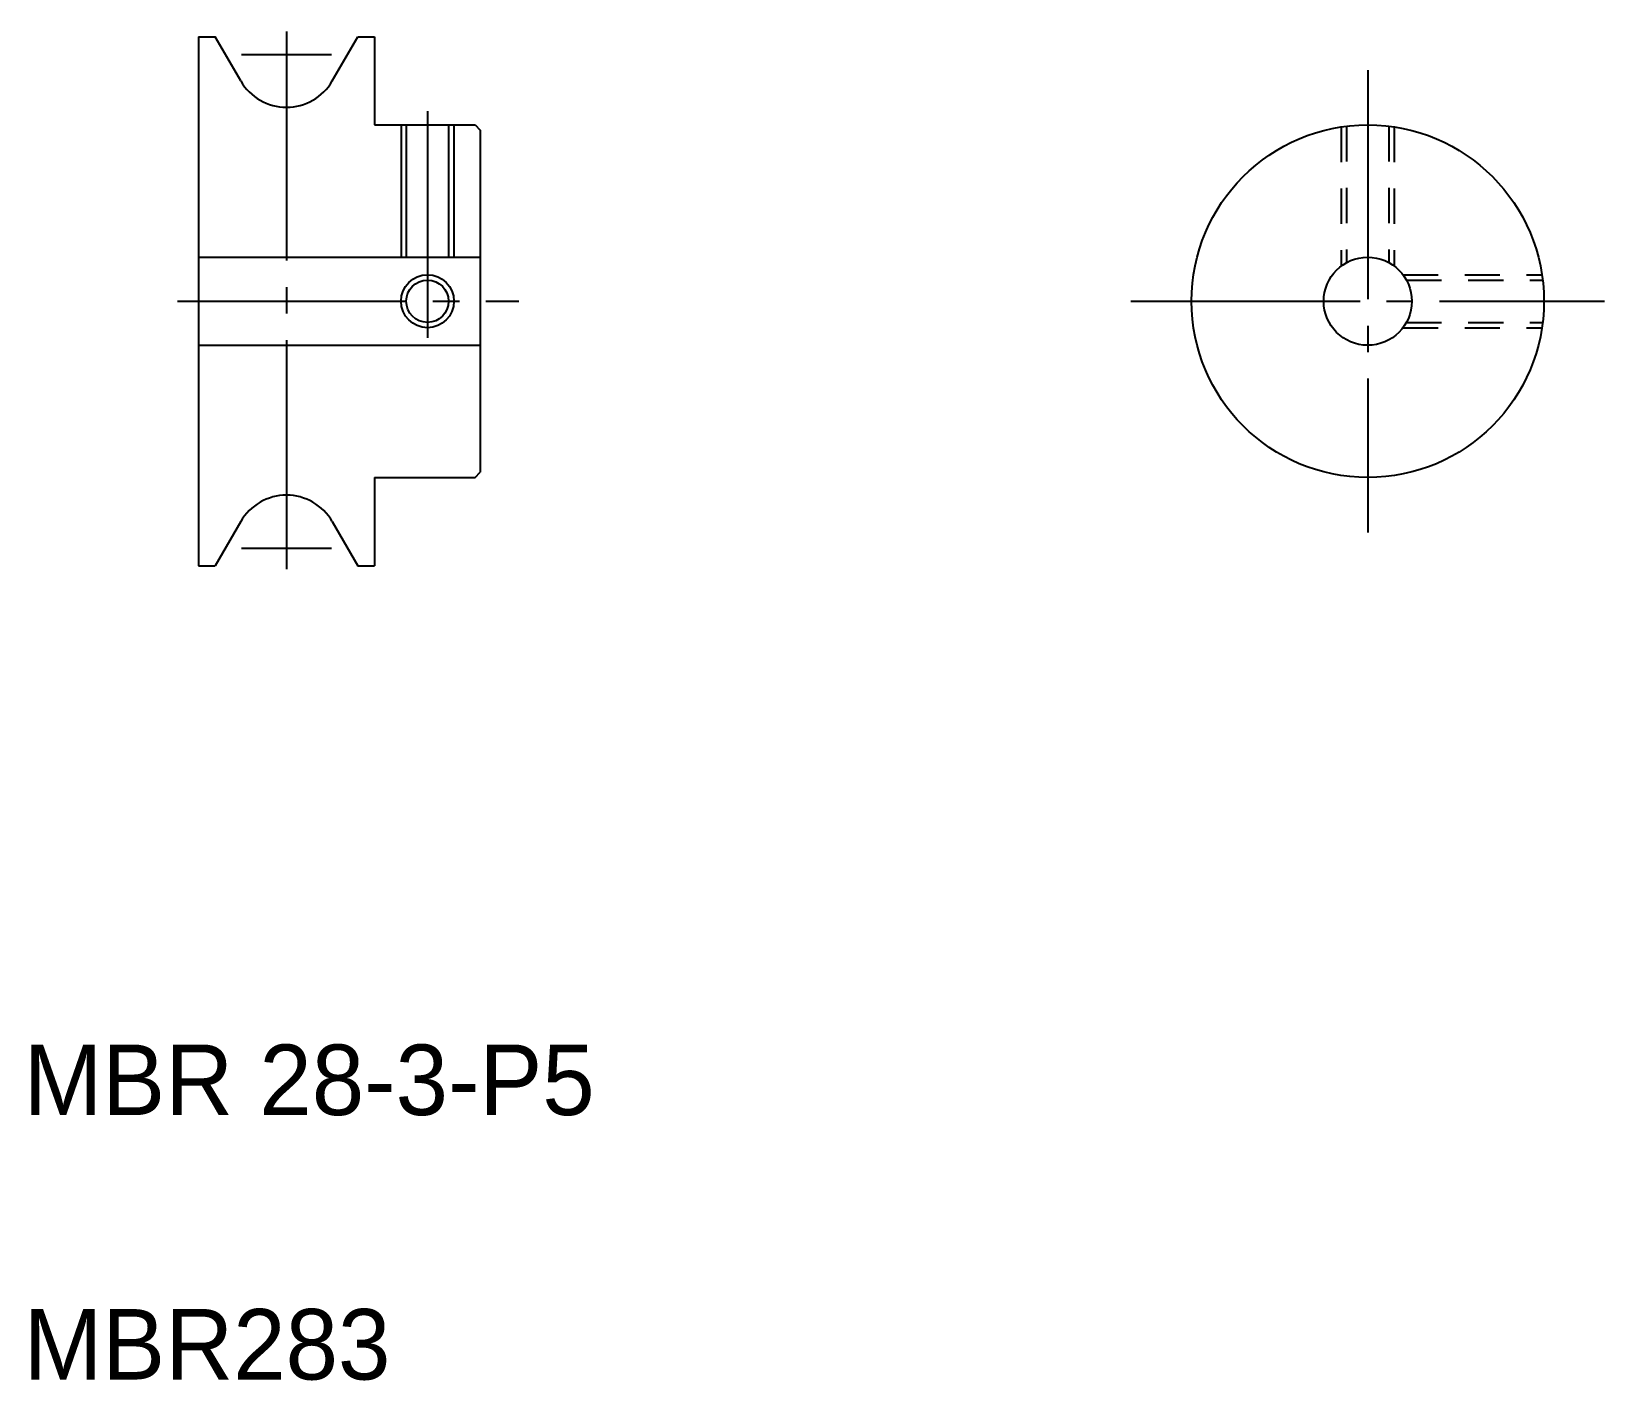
# Model space of a CAD drawing. Extents: x 125.7 to 214.9, y 44 to 120.5.
import ezdxf

# ---------------------------------------------------------------- set-up
doc = ezdxf.new("R2010")
doc.units = 0
doc.linetypes.add('CENTER', pattern=[17.5, 13, -1.5, 1.5, -1.5])
doc.linetypes.add('DASHED', pattern=[3.5, 2, -1.5])
doc.layers.get('0').update_dxf_attribs({"linetype": 'CONTINUOUS'})
doc.layers.add('CENTER', color=1, linetype='CENTER')

msp = doc.modelspace()

# ---------------------------------------------------------------- linework, layer by layer
at = {"color": 7, "linetype": 'CONTINUOUS'}
for p, q in [((135.125, 120.23), (135.125, 90.23)), ((135.125, 120.23), (136.084, 120.23)), ((137.527, 117.73), (136.084, 120.23)), ((142.723, 117.73), (144.166, 120.23)), ((144.166, 120.23), (145.125, 120.23)), ((145.125, 120.23), (145.125, 115.23)), ((145.125, 118.98), (145.125, 118.98)), ((145.125, 117.73), (145.125, 117.73)), ((145.125, 115.23), (150.825, 115.23)), ((146.925, 115.23), (146.925, 107.73)), ((149.325, 115.23), (149.325, 107.73)), ((150.825, 115.23), (151.125, 114.93)), ((151.125, 114.93), (151.125, 95.53)), ((135.125, 107.73), (151.125, 107.73)), ((135.125, 102.73), (151.125, 102.73)), ((150.825, 95.23), (151.125, 95.53)), ((145.125, 95.23), (150.825, 95.23)), ((145.125, 95.23), (145.125, 90.23)), ((137.527, 92.73), (136.084, 90.23)), ((142.723, 92.73), (144.166, 90.23)), ((135.125, 90.23), (136.084, 90.23)), ((144.166, 90.23), (145.125, 90.23))]:
    msp.add_line(p, q, dxfattribs=at)
at = {"color": 3, "linetype": 'CONTINUOUS'}
for p, q in [((146.625, 115.23), (146.625, 107.73)), ((149.625, 115.23), (149.625, 107.73))]:
    msp.add_line(p, q, dxfattribs=at)
at = {"color": 3, "linetype": 'DASHED'}
for p, q in [((199.988, 115.117), (199.988, 107.23)), ((200.288, 115.158), (200.288, 107.423)), ((202.688, 115.158), (202.688, 107.423)), ((202.988, 115.117), (202.988, 107.23)), ((203.488, 106.73), (211.375, 106.73)), ((203.682, 106.43), (211.416, 106.43)), ((203.488, 103.73), (211.375, 103.73)), ((203.682, 104.03), (211.416, 104.03))]:
    msp.add_line(p, q, dxfattribs=at)
at = {"color": 7, "linetype": 'CONTINUOUS'}
for centre, radius in [((201.488, 105.23), 10), ((201.488, 105.23), 2.5), ((148.125, 105.23), 1.2)]:
    msp.add_circle(centre, radius, dxfattribs=at)
at = {"color": 3, "linetype": 'CONTINUOUS'}
msp.add_circle((148.125, 105.23), 1.5, dxfattribs=at)
at = {"color": 7, "linetype": 'CONTINUOUS'}
for centre, start, end in [((140.125, 119.23), 210, 330), ((140.125, 91.23), 30, 150)]:
    msp.add_arc(centre, 3, start, end, dxfattribs=at)
at = {"layer": 'CENTER', "color": 1, "linetype": 'CENTER'}
for p, q in [((140.125, 120.531), (140.125, 89.93)), ((137.563, 119.23), (142.687, 119.23)), ((201.488, 118.339), (201.488, 92.121)), ((148.125, 116.009), (148.125, 103.159)), ((133.939, 105.23), (153.303, 105.23)), ((188.051, 105.23), (214.925, 105.23)), ((137.563, 91.23), (142.687, 91.23))]:
    msp.add_line(p, q, dxfattribs=at)

# ---------------------------------------------------------------- texts
at = {"color": 7, "linetype": 'CONTINUOUS'}
for s, p in [('MBR 28-3-P5', (125.213, 59.068)), ('MBR283', (125.213, 44.068))]:
    msp.add_text(s, height=4, dxfattribs=at).set_placement(p)

doc.saveas('drawing.dxf')
